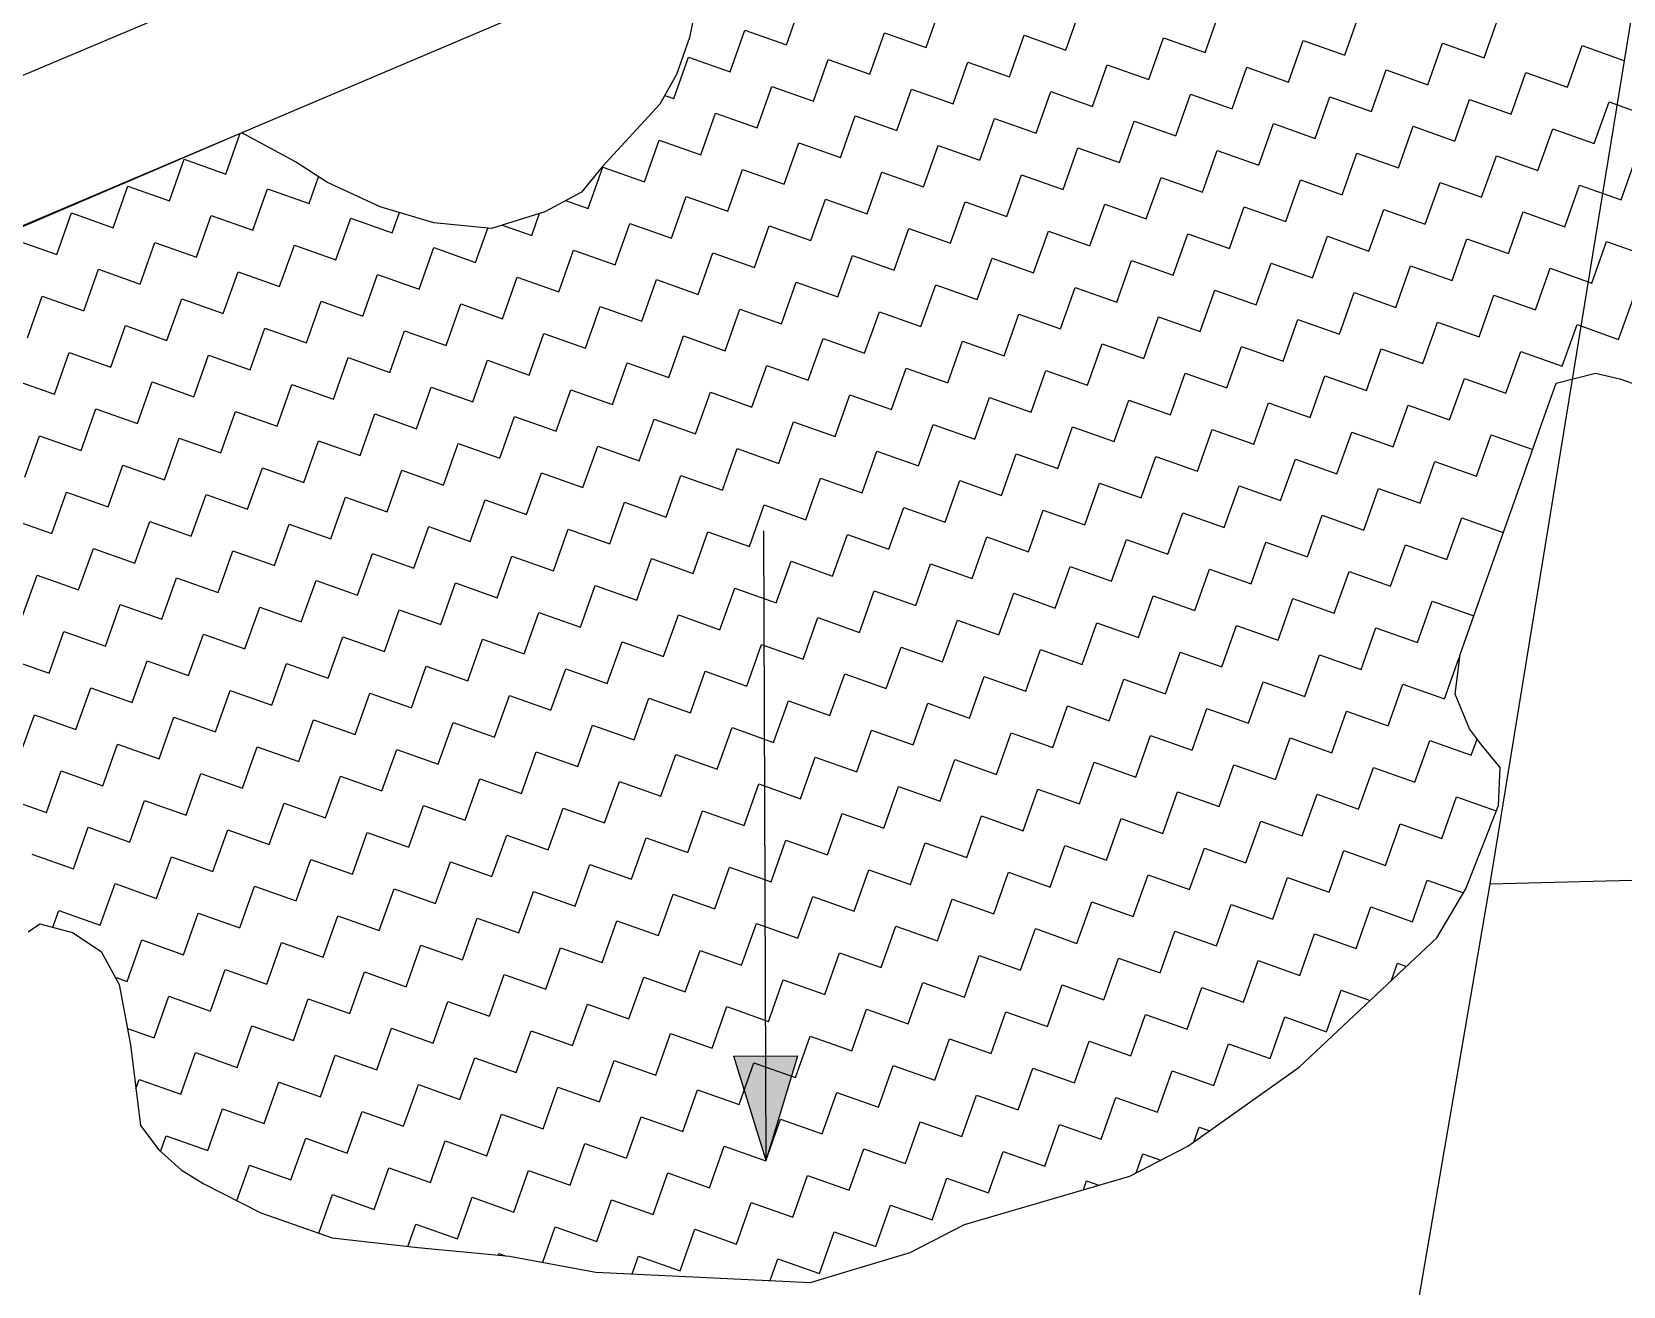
# Model space of a CAD drawing. Header units: metres. Extents: x 288063 to 291905, y 2022918 to 2025523.
# Drawn here: x 290293.1 to 290523, y 2024555.7 to 2024737 of the extents above; entities that cross this region are included whole.
import ezdxf

# ---------------------------------------------------------------- set-up
doc = ezdxf.new("R2010")
doc.units = ezdxf.units.M
doc.header["$MEASUREMENT"] = 0
for name, color, linetype in [('POLY_HATCH', 12, 'Continuous'), ('POLY_PARCEL', 6, 'Continuous'), ('V_BOUND_LINE', 7, 'Continuous'), ('VILLAGE BOUNDRY', 5, 'Continuous')]:
    doc.layers.add(name, color=color, linetype=linetype)

msp = doc.modelspace()

# ---------------------------------------------------------------- hatches: boundary and pattern name
h = msp.add_hatch(color=256)
h.paths.add_polyline_path([(290399.16, 2024589.02), (290394.54, 2024589), (290399.22, 2024573.91)])
h.paths.add_polyline_path([(290399.22, 2024573.91), (290403.79, 2024589.04), (290399.16, 2024589.02)])

# ---------------------------------------------------------------- linework, layer by layer
for points in [[(290399.22, 2024573.91), (290398.87, 2024664.93)], [(290394.54, 2024589), (290403.79, 2024589.04)], [(290399.22, 2024573.91), (290394.54, 2024589)], [(290399.22, 2024573.91), (290403.79, 2024589.04)]]:
    msp.add_lwpolyline(points)
at = {"layer": 'POLY_HATCH', "linetype": 'Continuous'}
for p, q in [((290402.16, 2024735.15), (290404.28, 2024741.16)), ((290422.32, 2024734.77), (290424.45, 2024740.78)), ((290442.48, 2024734.4), (290444.61, 2024740.41)), ((290462.64, 2024734.02), (290464.77, 2024740.04)), ((290482.8, 2024733.65), (290484.93, 2024739.66)), ((290502.96, 2024733.28), (290505.09, 2024739.29)), ((290394.02, 2024731.27), (290396.14, 2024737.28)), ((290396.14, 2024737.28), (290402.16, 2024735.15)), ((290414.18, 2024730.89), (290416.31, 2024736.9)), ((290416.31, 2024736.9), (290422.32, 2024734.77)), ((290434.34, 2024730.52), (290436.47, 2024736.53)), ((290436.47, 2024736.53), (290442.48, 2024734.4)), ((290454.5, 2024730.14), (290456.63, 2024736.15)), ((290456.63, 2024736.15), (290462.64, 2024734.02)), ((290474.66, 2024729.77), (290476.79, 2024735.78)), ((290476.79, 2024735.78), (290482.8, 2024733.65)), ((290494.83, 2024729.39), (290496.95, 2024735.4)), ((290496.95, 2024735.4), (290502.96, 2024733.28)), ((290514.99, 2024729.02), (290517.12, 2024735.03)), ((290517.12, 2024735.03), (290523.13, 2024732.9)), ((290385.88, 2024727.38), (290388, 2024733.39)), ((290388, 2024733.39), (290394.02, 2024731.27)), ((290406.04, 2024727.01), (290408.17, 2024733.02)), ((290408.17, 2024733.02), (290414.18, 2024730.89)), ((290426.2, 2024726.63), (290428.33, 2024732.65)), ((290428.33, 2024732.65), (290434.34, 2024730.52)), ((290446.36, 2024726.26), (290448.49, 2024732.27)), ((290448.49, 2024732.27), (290454.5, 2024730.14)), ((290466.52, 2024725.88), (290468.65, 2024731.9)), ((290468.65, 2024731.9), (290474.66, 2024729.77)), ((290486.69, 2024725.51), (290488.81, 2024731.52)), ((290488.81, 2024731.52), (290494.83, 2024729.39)), ((290506.85, 2024725.14), (290508.98, 2024731.15)), ((290508.98, 2024731.15), (290514.99, 2024729.02)), ((290384.56, 2024727.85), (290385.88, 2024727.38)), ((290397.9, 2024723.13), (290400.03, 2024729.14)), ((290400.03, 2024729.14), (290406.04, 2024727.01)), ((290418.06, 2024722.75), (290420.19, 2024728.76)), ((290420.19, 2024728.76), (290426.2, 2024726.63)), ((290438.22, 2024722.38), (290440.35, 2024728.39)), ((290440.35, 2024728.39), (290446.36, 2024726.26)), ((290458.38, 2024722), (290460.51, 2024728.01)), ((290460.51, 2024728.01), (290466.52, 2024725.88)), ((290478.55, 2024721.63), (290480.67, 2024727.64)), ((290480.67, 2024727.64), (290486.69, 2024725.51)), ((290498.71, 2024721.25), (290500.84, 2024727.26)), ((290500.84, 2024727.26), (290506.85, 2024725.14)), ((290389.76, 2024719.24), (290391.89, 2024725.25)), ((290391.89, 2024725.25), (290397.9, 2024723.13)), ((290409.92, 2024718.87), (290412.05, 2024724.88)), ((290412.05, 2024724.88), (290418.06, 2024722.75)), ((290518.87, 2024720.88), (290521, 2024726.89)), ((290521, 2024726.89), (290527.01, 2024724.76)), ((290323.41, 2024722.44), (290323.52, 2024722.4)), ((290430.08, 2024718.49), (290432.21, 2024724.51)), ((290432.21, 2024724.51), (290438.22, 2024722.38)), ((290450.24, 2024718.12), (290452.37, 2024724.13)), ((290452.37, 2024724.13), (290458.38, 2024722)), ((290470.41, 2024717.75), (290472.53, 2024723.76)), ((290472.53, 2024723.76), (290478.55, 2024721.63)), ((290490.57, 2024717.37), (290492.7, 2024723.38)), ((290492.7, 2024723.38), (290498.71, 2024721.25)), ((290510.73, 2024717), (290512.86, 2024723.01)), ((290512.86, 2024723.01), (290518.87, 2024720.88)), ((290321.13, 2024716.48), (290323.21, 2024722.36)), ((290381.62, 2024715.36), (290383.75, 2024721.37)), ((290383.75, 2024721.37), (290389.76, 2024719.24)), ((290401.78, 2024714.99), (290403.91, 2024721)), ((290403.91, 2024721), (290409.92, 2024718.87)), ((290421.94, 2024714.61), (290424.07, 2024720.62)), ((290424.07, 2024720.62), (290430.08, 2024718.49)), ((290442.1, 2024714.24), (290444.23, 2024720.25)), ((290444.23, 2024720.25), (290450.24, 2024718.12)), ((290312.99, 2024712.6), (290315.12, 2024718.61)), ((290315.12, 2024718.61), (290321.13, 2024716.48)), ((290462.27, 2024713.86), (290464.39, 2024719.87)), ((290464.39, 2024719.87), (290470.41, 2024717.75)), ((290482.43, 2024713.49), (290484.56, 2024719.5)), ((290484.56, 2024719.5), (290490.57, 2024717.37)), ((290502.59, 2024713.11), (290504.72, 2024719.12)), ((290504.72, 2024719.12), (290510.73, 2024717)), ((290522.75, 2024712.74), (290524.88, 2024718.75)), ((290333.16, 2024712.23), (290334.52, 2024716.08)), ((290373.48, 2024711.48), (290375.61, 2024717.49)), ((290375.61, 2024717.49), (290381.62, 2024715.36)), ((290393.64, 2024711.1), (290395.77, 2024717.11)), ((290395.77, 2024717.11), (290401.78, 2024714.99)), ((290413.8, 2024710.73), (290415.93, 2024716.74)), ((290415.93, 2024716.74), (290421.94, 2024714.61)), ((290433.96, 2024710.35), (290436.09, 2024716.37)), ((290436.09, 2024716.37), (290442.1, 2024714.24)), ((290454.13, 2024709.98), (290456.26, 2024715.99)), ((290456.26, 2024715.99), (290462.27, 2024713.86)), ((290474.29, 2024709.61), (290476.42, 2024715.62)), ((290476.42, 2024715.62), (290482.43, 2024713.49)), ((290304.85, 2024708.72), (290306.98, 2024714.73)), ((290306.98, 2024714.73), (290312.99, 2024712.6)), ((290325.02, 2024708.34), (290327.14, 2024714.36)), ((290327.14, 2024714.36), (290333.16, 2024712.23)), ((290385.5, 2024707.22), (290387.63, 2024713.23)), ((290387.63, 2024713.23), (290393.64, 2024711.1)), ((290494.45, 2024709.23), (290496.58, 2024715.24)), ((290496.58, 2024715.24), (290502.59, 2024713.11)), ((290514.61, 2024708.86), (290516.74, 2024714.87)), ((290516.74, 2024714.87), (290522.75, 2024712.74)), ((290345.18, 2024707.97), (290346.22, 2024710.9)), ((290370.2, 2024712.64), (290373.48, 2024711.48)), ((290405.66, 2024706.85), (290407.79, 2024712.86)), ((290407.79, 2024712.86), (290413.8, 2024710.73)), ((290425.83, 2024706.47), (290427.95, 2024712.48)), ((290427.95, 2024712.48), (290433.96, 2024710.35)), ((290445.99, 2024706.1), (290448.12, 2024712.11)), ((290448.12, 2024712.11), (290454.13, 2024709.98)), ((290466.15, 2024705.72), (290468.28, 2024711.73)), ((290468.28, 2024711.73), (290474.29, 2024709.61)), ((290486.31, 2024705.35), (290488.44, 2024711.36)), ((290488.44, 2024711.36), (290494.45, 2024709.23)), ((290506.47, 2024704.97), (290508.6, 2024710.99)), ((290508.6, 2024710.99), (290514.61, 2024708.86)), ((290296.71, 2024704.84), (290298.84, 2024710.85)), ((290298.84, 2024710.85), (290304.85, 2024708.72)), ((290316.88, 2024704.46), (290319, 2024710.47)), ((290319, 2024710.47), (290325.02, 2024708.34)), ((290337.04, 2024704.09), (290339.17, 2024710.1)), ((290339.17, 2024710.1), (290345.18, 2024707.97)), ((290357.2, 2024703.71), (290358.96, 2024708.67)), ((290361.06, 2024709.11), (290365.34, 2024707.6)), ((290365.34, 2024707.6), (290366.47, 2024710.8)), ((290377.36, 2024703.34), (290379.49, 2024709.35)), ((290379.49, 2024709.35), (290385.5, 2024707.22)), ((290397.52, 2024702.96), (290399.65, 2024708.98)), ((290399.65, 2024708.98), (290405.66, 2024706.85)), ((290417.69, 2024702.59), (290419.81, 2024708.6)), ((290419.81, 2024708.6), (290425.83, 2024706.47)), ((290290.7, 2024706.97), (290296.71, 2024704.84)), ((290308.74, 2024700.58), (290310.86, 2024706.59)), ((290310.86, 2024706.59), (290316.88, 2024704.46)), ((290437.85, 2024702.22), (290439.98, 2024708.23)), ((290439.98, 2024708.23), (290445.99, 2024706.1)), ((290458.01, 2024701.84), (290460.14, 2024707.85)), ((290460.14, 2024707.85), (290466.15, 2024705.72)), ((290478.17, 2024701.47), (290480.3, 2024707.48)), ((290480.3, 2024707.48), (290486.31, 2024705.35)), ((290498.33, 2024701.09), (290500.46, 2024707.1)), ((290500.46, 2024707.1), (290506.47, 2024704.97)), ((290518.5, 2024700.72), (290520.62, 2024706.73)), ((290520.62, 2024706.73), (290526.63, 2024704.6)), ((290328.9, 2024700.21), (290331.03, 2024706.22)), ((290331.03, 2024706.22), (290337.04, 2024704.09)), ((290349.06, 2024699.83), (290351.19, 2024705.84)), ((290351.19, 2024705.84), (290357.2, 2024703.71)), ((290369.22, 2024699.46), (290371.35, 2024705.47)), ((290371.35, 2024705.47), (290377.36, 2024703.34)), ((290389.38, 2024699.08), (290391.51, 2024705.09)), ((290391.51, 2024705.09), (290397.52, 2024702.96)), ((290409.55, 2024698.71), (290411.67, 2024704.72)), ((290411.67, 2024704.72), (290417.69, 2024702.59)), ((290429.71, 2024698.33), (290431.84, 2024704.34)), ((290431.84, 2024704.34), (290437.85, 2024702.22)), ((290300.6, 2024696.7), (290302.73, 2024702.71)), ((290302.73, 2024702.71), (290308.74, 2024700.58)), ((290320.76, 2024696.32), (290322.89, 2024702.33)), ((290322.89, 2024702.33), (290328.9, 2024700.21)), ((290340.92, 2024695.95), (290343.05, 2024701.96)), ((290343.05, 2024701.96), (290349.06, 2024699.83)), ((290449.87, 2024697.96), (290452, 2024703.97)), ((290452, 2024703.97), (290458.01, 2024701.84)), ((290470.03, 2024697.58), (290472.16, 2024703.59)), ((290472.16, 2024703.59), (290478.17, 2024701.47)), ((290490.19, 2024697.21), (290492.32, 2024703.22)), ((290492.32, 2024703.22), (290498.33, 2024701.09)), ((290510.36, 2024696.83), (290512.48, 2024702.85)), ((290512.48, 2024702.85), (290518.5, 2024700.72)), ((290361.08, 2024695.57), (290363.21, 2024701.58)), ((290363.21, 2024701.58), (290369.22, 2024699.46)), ((290381.24, 2024695.2), (290383.37, 2024701.21)), ((290383.37, 2024701.21), (290389.38, 2024699.08)), ((290401.41, 2024694.82), (290403.53, 2024700.84)), ((290403.53, 2024700.84), (290409.55, 2024698.71)), ((290421.57, 2024694.45), (290423.7, 2024700.46)), ((290423.7, 2024700.46), (290429.71, 2024698.33)), ((290441.73, 2024694.08), (290443.86, 2024700.09)), ((290443.86, 2024700.09), (290449.87, 2024697.96)), ((290461.89, 2024693.7), (290464.02, 2024699.71)), ((290464.02, 2024699.71), (290470.03, 2024697.58)), ((290292.46, 2024692.81), (290294.59, 2024698.83)), ((290294.59, 2024698.83), (290300.6, 2024696.7)), ((290312.62, 2024692.44), (290314.75, 2024698.45)), ((290314.75, 2024698.45), (290320.76, 2024696.32)), ((290332.78, 2024692.07), (290334.91, 2024698.08)), ((290334.91, 2024698.08), (290340.92, 2024695.95)), ((290352.94, 2024691.69), (290355.07, 2024697.7)), ((290355.07, 2024697.7), (290361.08, 2024695.57)), ((290373.1, 2024691.32), (290375.23, 2024697.33)), ((290375.23, 2024697.33), (290381.24, 2024695.2)), ((290482.05, 2024693.33), (290484.18, 2024699.34)), ((290484.18, 2024699.34), (290490.19, 2024697.21)), ((290502.22, 2024692.95), (290504.34, 2024698.96)), ((290504.34, 2024698.96), (290510.36, 2024696.83)), ((290522.38, 2024692.58), (290524.51, 2024698.59)), ((290393.27, 2024690.94), (290395.4, 2024696.95)), ((290395.4, 2024696.95), (290401.41, 2024694.82)), ((290413.43, 2024690.57), (290415.56, 2024696.58)), ((290415.56, 2024696.58), (290421.57, 2024694.45)), ((290433.59, 2024690.19), (290435.72, 2024696.2)), ((290435.72, 2024696.2), (290441.73, 2024694.08)), ((290453.75, 2024689.82), (290455.88, 2024695.83)), ((290455.88, 2024695.83), (290461.89, 2024693.7)), ((290473.91, 2024689.44), (290476.04, 2024695.45)), ((290476.04, 2024695.45), (290482.05, 2024693.33)), ((290494.08, 2024689.07), (290496.2, 2024695.08)), ((290496.2, 2024695.08), (290502.22, 2024692.95)), ((290304.48, 2024688.56), (290306.61, 2024694.57)), ((290306.61, 2024694.57), (290312.62, 2024692.44)), ((290324.64, 2024688.18), (290326.77, 2024694.19)), ((290326.77, 2024694.19), (290332.78, 2024692.07)), ((290344.8, 2024687.81), (290346.93, 2024693.82)), ((290346.93, 2024693.82), (290352.94, 2024691.69)), ((290364.97, 2024687.43), (290367.09, 2024693.44)), ((290367.09, 2024693.44), (290373.1, 2024691.32)), ((290385.13, 2024687.06), (290387.26, 2024693.07)), ((290387.26, 2024693.07), (290393.27, 2024690.94)), ((290405.29, 2024686.68), (290407.42, 2024692.7)), ((290407.42, 2024692.7), (290413.43, 2024690.57)), ((290514.24, 2024688.69), (290516.37, 2024694.71)), ((290516.37, 2024694.71), (290522.38, 2024692.58)), ((290296.34, 2024684.67), (290298.47, 2024690.69)), ((290298.47, 2024690.69), (290304.48, 2024688.56)), ((290316.5, 2024684.3), (290318.63, 2024690.31)), ((290318.63, 2024690.31), (290324.64, 2024688.18)), ((290425.45, 2024686.31), (290427.58, 2024692.32)), ((290427.58, 2024692.32), (290433.59, 2024690.19)), ((290445.61, 2024685.94), (290447.74, 2024691.95)), ((290447.74, 2024691.95), (290453.75, 2024689.82)), ((290465.77, 2024685.56), (290467.9, 2024691.57)), ((290467.9, 2024691.57), (290473.91, 2024689.44)), ((290485.94, 2024685.19), (290488.06, 2024691.2)), ((290488.06, 2024691.2), (290494.08, 2024689.07)), ((290506.1, 2024684.81), (290508.23, 2024690.82)), ((290508.23, 2024690.82), (290514.24, 2024688.69)), ((290336.66, 2024683.93), (290338.79, 2024689.94)), ((290338.79, 2024689.94), (290344.8, 2024687.81)), ((290356.83, 2024683.55), (290358.95, 2024689.56)), ((290358.95, 2024689.56), (290364.97, 2024687.43)), ((290376.99, 2024683.18), (290379.12, 2024689.19)), ((290379.12, 2024689.19), (290385.13, 2024687.06)), ((290397.15, 2024682.8), (290399.28, 2024688.81)), ((290399.28, 2024688.81), (290405.29, 2024686.68)), ((290417.31, 2024682.43), (290419.44, 2024688.44)), ((290419.44, 2024688.44), (290425.45, 2024686.31)), ((290437.47, 2024682.05), (290439.6, 2024688.06)), ((290439.6, 2024688.06), (290445.61, 2024685.94)), ((290290.33, 2024686.8), (290296.34, 2024684.67)), ((290308.36, 2024680.42), (290310.49, 2024686.43)), ((290310.49, 2024686.43), (290316.5, 2024684.3)), ((290328.52, 2024680.04), (290330.65, 2024686.05)), ((290330.65, 2024686.05), (290336.66, 2024683.93)), ((290348.69, 2024679.67), (290350.81, 2024685.68)), ((290350.81, 2024685.68), (290356.83, 2024683.55)), ((290457.63, 2024681.68), (290459.76, 2024687.69)), ((290459.76, 2024687.69), (290465.77, 2024685.56)), ((290477.8, 2024681.3), (290479.93, 2024687.32)), ((290479.93, 2024687.32), (290485.94, 2024685.19)), ((290497.96, 2024680.93), (290500.09, 2024686.94)), ((290500.09, 2024686.94), (290506.1, 2024684.81)), ((290368.85, 2024679.29), (290370.98, 2024685.31)), ((290370.98, 2024685.31), (290376.99, 2024683.18)), ((290389.01, 2024678.92), (290391.14, 2024684.93)), ((290391.14, 2024684.93), (290397.15, 2024682.8)), ((290409.17, 2024678.55), (290411.3, 2024684.56)), ((290411.3, 2024684.56), (290417.31, 2024682.43)), ((290429.33, 2024678.17), (290431.46, 2024684.18)), ((290431.46, 2024684.18), (290437.47, 2024682.05)), ((290449.5, 2024677.8), (290451.62, 2024683.81)), ((290451.62, 2024683.81), (290457.63, 2024681.68)), ((290469.66, 2024677.42), (290471.79, 2024683.43)), ((290471.79, 2024683.43), (290477.8, 2024681.3)), ((290300.22, 2024676.54), (290302.35, 2024682.55)), ((290302.35, 2024682.55), (290308.36, 2024680.42)), ((290320.38, 2024676.16), (290322.51, 2024682.17)), ((290322.51, 2024682.17), (290328.52, 2024680.04)), ((290340.55, 2024675.79), (290342.67, 2024681.8)), ((290342.67, 2024681.8), (290348.69, 2024679.67)), ((290360.71, 2024675.41), (290362.84, 2024681.42)), ((290362.84, 2024681.42), (290368.85, 2024679.29)), ((290380.87, 2024675.04), (290383, 2024681.05)), ((290383, 2024681.05), (290389.01, 2024678.92)), ((290489.82, 2024677.05), (290491.95, 2024683.06)), ((290491.95, 2024683.06), (290497.96, 2024680.93)), ((290401.03, 2024674.66), (290403.16, 2024680.67)), ((290403.16, 2024680.67), (290409.17, 2024678.55)), ((290421.19, 2024674.29), (290423.32, 2024680.3)), ((290423.32, 2024680.3), (290429.33, 2024678.17)), ((290441.36, 2024673.91), (290443.48, 2024679.92)), ((290443.48, 2024679.92), (290449.5, 2024677.8)), ((290461.52, 2024673.54), (290463.65, 2024679.55)), ((290463.65, 2024679.55), (290469.66, 2024677.42)), ((290481.68, 2024673.16), (290483.81, 2024679.18)), ((290483.81, 2024679.18), (290489.82, 2024677.05)), ((290501.84, 2024672.79), (290503.97, 2024678.8)), ((290503.97, 2024678.8), (290509.97, 2024676.67)), ((290292.08, 2024672.65), (290294.21, 2024678.66)), ((290294.21, 2024678.66), (290300.22, 2024676.54)), ((290312.24, 2024672.28), (290314.37, 2024678.29)), ((290314.37, 2024678.29), (290320.38, 2024676.16)), ((290332.41, 2024671.9), (290334.53, 2024677.91)), ((290334.53, 2024677.91), (290340.55, 2024675.79)), ((290352.57, 2024671.53), (290354.7, 2024677.54)), ((290354.7, 2024677.54), (290360.71, 2024675.41)), ((290372.73, 2024671.15), (290374.86, 2024677.17)), ((290374.86, 2024677.17), (290380.87, 2024675.04)), ((290392.89, 2024670.78), (290395.02, 2024676.79)), ((290395.02, 2024676.79), (290401.03, 2024674.66)), ((290413.05, 2024670.41), (290415.18, 2024676.42)), ((290415.18, 2024676.42), (290421.19, 2024674.29)), ((290304.1, 2024668.4), (290306.23, 2024674.41)), ((290306.23, 2024674.41), (290312.24, 2024672.28)), ((290433.22, 2024670.03), (290435.34, 2024676.04)), ((290435.34, 2024676.04), (290441.36, 2024673.91)), ((290453.38, 2024669.66), (290455.51, 2024675.67)), ((290455.51, 2024675.67), (290461.52, 2024673.54)), ((290473.54, 2024669.28), (290475.67, 2024675.29)), ((290475.67, 2024675.29), (290481.68, 2024673.16)), ((290493.7, 2024668.91), (290495.83, 2024674.92)), ((290495.83, 2024674.92), (290501.84, 2024672.79)), ((290324.27, 2024668.02), (290326.4, 2024674.03)), ((290326.4, 2024674.03), (290332.41, 2024671.9)), ((290344.43, 2024667.65), (290346.56, 2024673.66)), ((290346.56, 2024673.66), (290352.57, 2024671.53)), ((290364.59, 2024667.27), (290366.72, 2024673.28)), ((290366.72, 2024673.28), (290372.73, 2024671.15)), ((290384.75, 2024666.9), (290386.88, 2024672.91)), ((290386.88, 2024672.91), (290392.89, 2024670.78)), ((290404.91, 2024666.52), (290407.04, 2024672.53)), ((290407.04, 2024672.53), (290413.05, 2024670.41)), ((290425.08, 2024666.15), (290427.2, 2024672.16)), ((290427.2, 2024672.16), (290433.22, 2024670.03)), ((290445.24, 2024665.77), (290447.37, 2024671.78)), ((290447.37, 2024671.78), (290453.38, 2024669.66)), ((290295.97, 2024664.51), (290298.09, 2024670.52)), ((290298.09, 2024670.52), (290304.1, 2024668.4)), ((290316.13, 2024664.14), (290318.26, 2024670.15)), ((290318.26, 2024670.15), (290324.27, 2024668.02)), ((290336.29, 2024663.76), (290338.42, 2024669.78)), ((290338.42, 2024669.78), (290344.43, 2024667.65)), ((290465.4, 2024665.4), (290467.53, 2024671.41)), ((290467.53, 2024671.41), (290473.54, 2024669.28)), ((290485.56, 2024665.02), (290487.69, 2024671.04)), ((290487.69, 2024671.04), (290493.7, 2024668.91)), ((290356.45, 2024663.39), (290358.58, 2024669.4)), ((290358.58, 2024669.4), (290364.59, 2024667.27)), ((290376.61, 2024663.01), (290378.74, 2024669.03)), ((290378.74, 2024669.03), (290384.75, 2024666.9)), ((290396.77, 2024662.64), (290398.9, 2024668.65)), ((290398.9, 2024668.65), (290404.91, 2024666.52)), ((290416.94, 2024662.27), (290419.07, 2024668.28)), ((290419.07, 2024668.28), (290425.08, 2024666.15)), ((290437.1, 2024661.89), (290439.23, 2024667.9)), ((290439.23, 2024667.9), (290445.24, 2024665.77)), ((290457.26, 2024661.52), (290459.39, 2024667.53)), ((290459.39, 2024667.53), (290465.4, 2024665.4)), ((290289.95, 2024666.64), (290295.97, 2024664.51)), ((290307.99, 2024660.26), (290310.12, 2024666.27)), ((290310.12, 2024666.27), (290316.13, 2024664.14)), ((290328.15, 2024659.88), (290330.28, 2024665.89)), ((290330.28, 2024665.89), (290336.29, 2024663.76)), ((290348.31, 2024659.51), (290350.44, 2024665.52)), ((290350.44, 2024665.52), (290356.45, 2024663.39)), ((290368.47, 2024659.13), (290370.6, 2024665.14)), ((290370.6, 2024665.14), (290376.61, 2024663.01)), ((290477.42, 2024661.14), (290479.55, 2024667.15)), ((290479.55, 2024667.15), (290485.56, 2024665.02)), ((290497.58, 2024660.77), (290499.71, 2024666.78)), ((290499.71, 2024666.78), (290505.72, 2024664.65)), ((290388.63, 2024658.76), (290390.76, 2024664.77)), ((290390.76, 2024664.77), (290396.77, 2024662.64)), ((290408.8, 2024658.38), (290410.93, 2024664.39)), ((290410.93, 2024664.39), (290416.94, 2024662.27)), ((290428.96, 2024658.01), (290431.09, 2024664.02)), ((290431.09, 2024664.02), (290437.1, 2024661.89)), ((290449.12, 2024657.63), (290451.25, 2024663.65)), ((290451.25, 2024663.65), (290457.26, 2024661.52)), ((290469.28, 2024657.26), (290471.41, 2024663.27)), ((290471.41, 2024663.27), (290477.42, 2024661.14)), ((290489.44, 2024656.89), (290491.57, 2024662.9)), ((290491.57, 2024662.9), (290497.58, 2024660.77)), ((290299.85, 2024656.37), (290301.98, 2024662.38)), ((290301.98, 2024662.38), (290307.99, 2024660.26)), ((290320.01, 2024656), (290322.14, 2024662.01)), ((290322.14, 2024662.01), (290328.15, 2024659.88)), ((290340.17, 2024655.62), (290342.3, 2024661.64)), ((290342.3, 2024661.64), (290348.31, 2024659.51)), ((290360.33, 2024655.25), (290362.46, 2024661.26)), ((290362.46, 2024661.26), (290368.47, 2024659.13)), ((290380.5, 2024654.88), (290382.62, 2024660.89)), ((290382.62, 2024660.89), (290388.63, 2024658.76)), ((290400.66, 2024654.5), (290402.79, 2024660.51)), ((290402.79, 2024660.51), (290408.8, 2024658.38)), ((290291.71, 2024652.49), (290293.84, 2024658.5)), ((290293.84, 2024658.5), (290299.85, 2024656.37)), ((290311.87, 2024652.12), (290314, 2024658.13)), ((290314, 2024658.13), (290320.01, 2024656)), ((290420.82, 2024654.13), (290422.95, 2024660.14)), ((290422.95, 2024660.14), (290428.96, 2024658.01)), ((290440.98, 2024653.75), (290443.11, 2024659.76)), ((290443.11, 2024659.76), (290449.12, 2024657.63)), ((290461.14, 2024653.38), (290463.27, 2024659.39)), ((290463.27, 2024659.39), (290469.28, 2024657.26)), ((290481.3, 2024653), (290483.43, 2024659.01)), ((290483.43, 2024659.01), (290489.44, 2024656.89)), ((290332.03, 2024651.74), (290334.16, 2024657.75)), ((290334.16, 2024657.75), (290340.17, 2024655.62)), ((290352.19, 2024651.37), (290354.32, 2024657.38)), ((290354.32, 2024657.38), (290360.33, 2024655.25)), ((290372.36, 2024650.99), (290374.48, 2024657)), ((290374.48, 2024657), (290380.5, 2024654.88)), ((290392.52, 2024650.62), (290394.65, 2024656.63)), ((290394.65, 2024656.63), (290400.66, 2024654.5)), ((290412.68, 2024650.24), (290414.81, 2024656.25)), ((290414.81, 2024656.25), (290420.82, 2024654.13)), ((290432.84, 2024649.87), (290434.97, 2024655.88)), ((290434.97, 2024655.88), (290440.98, 2024653.75)), ((290303.73, 2024648.23), (290305.86, 2024654.24)), ((290305.86, 2024654.24), (290311.87, 2024652.12)), ((290323.89, 2024647.86), (290326.02, 2024653.87)), ((290326.02, 2024653.87), (290332.03, 2024651.74)), ((290344.05, 2024647.48), (290346.18, 2024653.5)), ((290346.18, 2024653.5), (290352.19, 2024651.37)), ((290453, 2024649.49), (290455.13, 2024655.51)), ((290455.13, 2024655.51), (290461.14, 2024653.38)), ((290473.17, 2024649.12), (290475.29, 2024655.13)), ((290475.29, 2024655.13), (290481.3, 2024653)), ((290493.33, 2024648.75), (290495.46, 2024654.76)), ((290495.46, 2024654.76), (290501.46, 2024652.63)), ((290364.22, 2024647.11), (290366.34, 2024653.12)), ((290366.34, 2024653.12), (290372.36, 2024650.99)), ((290384.38, 2024646.74), (290386.51, 2024652.75)), ((290386.51, 2024652.75), (290392.52, 2024650.62)), ((290404.54, 2024646.36), (290406.67, 2024652.37)), ((290406.67, 2024652.37), (290412.68, 2024650.24)), ((290424.7, 2024645.99), (290426.83, 2024652)), ((290426.83, 2024652), (290432.84, 2024649.87)), ((290444.86, 2024645.61), (290446.99, 2024651.62)), ((290446.99, 2024651.62), (290453, 2024649.49)), ((290465.03, 2024645.24), (290467.15, 2024651.25)), ((290467.15, 2024651.25), (290473.17, 2024649.12)), ((290295.59, 2024644.35), (290297.72, 2024650.36)), ((290297.72, 2024650.36), (290303.73, 2024648.23)), ((290315.75, 2024643.98), (290317.88, 2024649.99)), ((290317.88, 2024649.99), (290323.89, 2024647.86)), ((290335.91, 2024643.6), (290338.04, 2024649.61)), ((290338.04, 2024649.61), (290344.05, 2024647.48)), ((290356.08, 2024643.23), (290358.2, 2024649.24)), ((290358.2, 2024649.24), (290364.22, 2024647.11)), ((290376.24, 2024642.85), (290378.37, 2024648.86)), ((290378.37, 2024648.86), (290384.38, 2024646.74)), ((290485.19, 2024644.86), (290487.32, 2024650.87)), ((290487.32, 2024650.87), (290493.33, 2024648.75)), ((290396.4, 2024642.48), (290398.53, 2024648.49)), ((290398.53, 2024648.49), (290404.54, 2024646.36)), ((290416.56, 2024642.1), (290418.69, 2024648.11)), ((290418.69, 2024648.11), (290424.7, 2024645.99)), ((290436.72, 2024641.73), (290438.85, 2024647.74)), ((290438.85, 2024647.74), (290444.86, 2024645.61)), ((290456.89, 2024641.35), (290459.01, 2024647.37)), ((290459.01, 2024647.37), (290465.03, 2024645.24)), ((290477.05, 2024640.98), (290479.18, 2024646.99)), ((290479.18, 2024646.99), (290485.19, 2024644.86)), ((290497.21, 2024640.61), (290499.34, 2024646.62)), ((290499.34, 2024646.62), (290499.42, 2024646.59)), ((290289.58, 2024646.48), (290295.59, 2024644.35)), ((290307.61, 2024640.09), (290309.74, 2024646.11)), ((290309.74, 2024646.11), (290315.75, 2024643.98)), ((290327.77, 2024639.72), (290329.9, 2024645.73)), ((290329.9, 2024645.73), (290335.91, 2024643.6)), ((290347.94, 2024639.34), (290350.07, 2024645.36)), ((290350.07, 2024645.36), (290356.08, 2024643.23)), ((290368.1, 2024638.97), (290370.23, 2024644.98)), ((290370.23, 2024644.98), (290376.24, 2024642.85)), ((290388.26, 2024638.6), (290390.39, 2024644.61)), ((290390.39, 2024644.61), (290396.4, 2024642.48)), ((290408.42, 2024638.22), (290410.55, 2024644.23)), ((290410.55, 2024644.23), (290416.56, 2024642.1)), ((290299.47, 2024636.21), (290301.6, 2024642.22)), ((290301.6, 2024642.22), (290307.61, 2024640.09)), ((290428.58, 2024637.85), (290430.71, 2024643.86)), ((290430.71, 2024643.86), (290436.72, 2024641.73)), ((290448.75, 2024637.47), (290450.87, 2024643.48)), ((290450.87, 2024643.48), (290456.89, 2024641.35)), ((290468.91, 2024637.1), (290471.04, 2024643.11)), ((290471.04, 2024643.11), (290477.05, 2024640.98)), ((290489.07, 2024636.72), (290491.2, 2024642.73)), ((290491.2, 2024642.73), (290497.21, 2024640.61)), ((290319.64, 2024635.84), (290321.76, 2024641.85)), ((290321.76, 2024641.85), (290327.77, 2024639.72)), ((290339.8, 2024635.46), (290341.93, 2024641.47)), ((290341.93, 2024641.47), (290347.94, 2024639.34)), ((290359.96, 2024635.09), (290362.09, 2024641.1)), ((290362.09, 2024641.1), (290368.1, 2024638.97)), ((290380.12, 2024634.71), (290382.25, 2024640.72)), ((290382.25, 2024640.72), (290388.26, 2024638.6)), ((290400.28, 2024634.34), (290402.41, 2024640.35)), ((290402.41, 2024640.35), (290408.42, 2024638.22)), ((290420.44, 2024633.96), (290422.57, 2024639.98)), ((290422.57, 2024639.98), (290428.58, 2024637.85)), ((290440.61, 2024633.59), (290442.73, 2024639.6)), ((290442.73, 2024639.6), (290448.75, 2024637.47)), ((290291.33, 2024632.33), (290293.46, 2024638.34)), ((290293.46, 2024638.34), (290299.47, 2024636.21)), ((290311.5, 2024631.95), (290313.62, 2024637.97)), ((290313.62, 2024637.97), (290319.64, 2024635.84)), ((290331.66, 2024631.58), (290333.79, 2024637.59)), ((290333.79, 2024637.59), (290339.8, 2024635.46)), ((290460.77, 2024633.22), (290462.9, 2024639.23)), ((290462.9, 2024639.23), (290468.91, 2024637.1)), ((290480.93, 2024632.84), (290483.06, 2024638.85)), ((290483.06, 2024638.85), (290489.07, 2024636.72)), ((290351.82, 2024631.21), (290353.95, 2024637.22)), ((290353.95, 2024637.22), (290359.96, 2024635.09)), ((290371.98, 2024630.83), (290374.11, 2024636.84)), ((290374.11, 2024636.84), (290380.12, 2024634.71)), ((290392.14, 2024630.46), (290394.27, 2024636.47)), ((290394.27, 2024636.47), (290400.28, 2024634.34)), ((290412.3, 2024630.08), (290414.43, 2024636.09)), ((290414.43, 2024636.09), (290420.44, 2024633.96)), ((290432.47, 2024629.71), (290434.6, 2024635.72)), ((290434.6, 2024635.72), (290440.61, 2024633.59)), ((290452.63, 2024629.33), (290454.76, 2024635.34)), ((290454.76, 2024635.34), (290460.77, 2024633.22)), ((290303.36, 2024628.07), (290305.48, 2024634.08)), ((290305.48, 2024634.08), (290311.5, 2024631.95)), ((290323.52, 2024627.7), (290325.65, 2024633.71)), ((290325.65, 2024633.71), (290331.66, 2024631.58)), ((290343.68, 2024627.32), (290345.81, 2024633.33)), ((290345.81, 2024633.33), (290351.82, 2024631.21)), ((290363.84, 2024626.95), (290365.97, 2024632.96)), ((290365.97, 2024632.96), (290371.98, 2024630.83)), ((290472.79, 2024628.96), (290474.92, 2024634.97)), ((290474.92, 2024634.97), (290480.93, 2024632.84)), ((290492.95, 2024628.58), (290495.08, 2024634.59)), ((290495.08, 2024634.59), (290501.09, 2024632.47)), ((290501.09, 2024632.47), (290501.92, 2024634.81)), ((290384, 2024626.57), (290386.13, 2024632.58)), ((290386.13, 2024632.58), (290392.14, 2024630.46)), ((290404.17, 2024626.2), (290406.29, 2024632.21)), ((290406.29, 2024632.21), (290412.3, 2024630.08)), ((290424.33, 2024625.82), (290426.46, 2024631.84)), ((290426.46, 2024631.84), (290432.47, 2024629.71)), ((290444.49, 2024625.45), (290446.62, 2024631.46)), ((290446.62, 2024631.46), (290452.63, 2024629.33)), ((290464.65, 2024625.08), (290466.78, 2024631.09)), ((290466.78, 2024631.09), (290472.79, 2024628.96)), ((290484.81, 2024624.7), (290486.94, 2024630.71)), ((290486.94, 2024630.71), (290492.95, 2024628.58)), ((290295.22, 2024624.19), (290297.34, 2024630.2)), ((290297.34, 2024630.2), (290303.36, 2024628.07)), ((290315.38, 2024623.81), (290317.51, 2024629.83)), ((290317.51, 2024629.83), (290323.52, 2024627.7)), ((290335.54, 2024623.44), (290337.67, 2024629.45)), ((290337.67, 2024629.45), (290343.68, 2024627.32)), ((290355.7, 2024623.07), (290357.83, 2024629.08)), ((290357.83, 2024629.08), (290363.84, 2024626.95)), ((290375.86, 2024622.69), (290377.99, 2024628.7)), ((290377.99, 2024628.7), (290384, 2024626.57)), ((290396.03, 2024622.32), (290398.15, 2024628.33)), ((290398.15, 2024628.33), (290404.17, 2024626.2)), ((290289.2, 2024626.32), (290295.22, 2024624.19)), ((290307.24, 2024619.93), (290309.37, 2024625.94)), ((290309.37, 2024625.94), (290315.38, 2024623.81)), ((290416.19, 2024621.94), (290418.32, 2024627.95)), ((290418.32, 2024627.95), (290424.33, 2024625.82)), ((290436.35, 2024621.57), (290438.48, 2024627.58)), ((290438.48, 2024627.58), (290444.49, 2024625.45)), ((290456.51, 2024621.19), (290458.64, 2024627.2)), ((290458.64, 2024627.2), (290464.65, 2024625.08)), ((290476.67, 2024620.82), (290478.8, 2024626.83)), ((290478.8, 2024626.83), (290484.81, 2024624.7)), ((290496.83, 2024620.44), (290498.96, 2024626.45)), ((290498.96, 2024626.45), (290504.71, 2024624.42)), ((290327.4, 2024619.56), (290329.53, 2024625.57)), ((290329.53, 2024625.57), (290335.54, 2024623.44)), ((290347.56, 2024619.18), (290349.69, 2024625.19)), ((290349.69, 2024625.19), (290355.7, 2024623.07)), ((290367.72, 2024618.81), (290369.85, 2024624.82)), ((290369.85, 2024624.82), (290375.86, 2024622.69)), ((290387.89, 2024618.43), (290390.01, 2024624.45)), ((290390.01, 2024624.45), (290396.03, 2024622.32)), ((290408.05, 2024618.06), (290410.18, 2024624.07)), ((290410.18, 2024624.07), (290416.19, 2024621.94)), ((290428.21, 2024617.68), (290430.34, 2024623.7)), ((290430.34, 2024623.7), (290436.35, 2024621.57)), ((290299.1, 2024616.05), (290301.23, 2024622.06)), ((290301.23, 2024622.06), (290307.24, 2024619.93)), ((290319.26, 2024615.67), (290321.39, 2024621.69)), ((290321.39, 2024621.69), (290327.4, 2024619.56)), ((290339.42, 2024615.3), (290341.55, 2024621.31)), ((290341.55, 2024621.31), (290347.56, 2024619.18)), ((290448.37, 2024617.31), (290450.5, 2024623.32)), ((290450.5, 2024623.32), (290456.51, 2024621.19)), ((290468.53, 2024616.94), (290470.66, 2024622.95)), ((290470.66, 2024622.95), (290476.67, 2024620.82)), ((290488.7, 2024616.56), (290490.82, 2024622.57)), ((290490.82, 2024622.57), (290496.83, 2024620.44)), ((290359.58, 2024614.93), (290361.71, 2024620.94)), ((290361.71, 2024620.94), (290367.72, 2024618.81)), ((290379.75, 2024614.55), (290381.87, 2024620.56)), ((290381.87, 2024620.56), (290387.89, 2024618.43)), ((290399.91, 2024614.18), (290402.04, 2024620.19)), ((290402.04, 2024620.19), (290408.05, 2024618.06)), ((290420.07, 2024613.8), (290422.2, 2024619.81)), ((290422.2, 2024619.81), (290428.21, 2024617.68)), ((290440.23, 2024613.43), (290442.36, 2024619.44)), ((290442.36, 2024619.44), (290448.37, 2024617.31)), ((290460.39, 2024613.05), (290462.52, 2024619.06)), ((290462.52, 2024619.06), (290468.53, 2024616.94)), ((290293.09, 2024618.18), (290299.1, 2024616.05)), ((290311.12, 2024611.79), (290313.25, 2024617.8)), ((290313.25, 2024617.8), (290319.26, 2024615.67)), ((290331.28, 2024611.42), (290333.41, 2024617.43)), ((290333.41, 2024617.43), (290339.42, 2024615.3)), ((290351.44, 2024611.04), (290353.57, 2024617.05)), ((290353.57, 2024617.05), (290359.58, 2024614.93)), ((290371.61, 2024610.67), (290373.74, 2024616.68)), ((290373.74, 2024616.68), (290379.75, 2024614.55)), ((290480.56, 2024612.68), (290482.68, 2024618.69)), ((290482.68, 2024618.69), (290488.7, 2024616.56)), ((290391.77, 2024610.29), (290393.9, 2024616.31)), ((290393.9, 2024616.31), (290399.91, 2024614.18)), ((290411.93, 2024609.92), (290414.06, 2024615.93)), ((290414.06, 2024615.93), (290420.07, 2024613.8)), ((290432.09, 2024609.55), (290434.22, 2024615.56)), ((290434.22, 2024615.56), (290440.23, 2024613.43)), ((290452.25, 2024609.17), (290454.38, 2024615.18)), ((290454.38, 2024615.18), (290460.39, 2024613.05)), ((290472.42, 2024608.8), (290474.54, 2024614.81)), ((290474.54, 2024614.81), (290480.56, 2024612.68)), ((290492.58, 2024608.42), (290494.71, 2024614.43)), ((290494.71, 2024614.43), (290499.98, 2024612.57)), ((290302.98, 2024607.91), (290305.11, 2024613.92)), ((290305.11, 2024613.92), (290311.12, 2024611.79)), ((290323.14, 2024607.54), (290325.27, 2024613.55)), ((290325.27, 2024613.55), (290331.28, 2024611.42)), ((290343.3, 2024607.16), (290345.43, 2024613.17)), ((290345.43, 2024613.17), (290351.44, 2024611.04)), ((290363.47, 2024606.79), (290365.6, 2024612.8)), ((290365.6, 2024612.8), (290371.61, 2024610.67)), ((290383.63, 2024606.41), (290385.76, 2024612.42)), ((290385.76, 2024612.42), (290391.77, 2024610.29)), ((290403.79, 2024606.04), (290405.92, 2024612.05)), ((290405.92, 2024612.05), (290411.93, 2024609.92)), ((290296.11, 2024607.61), (290296.97, 2024610.04)), ((290296.97, 2024610.04), (290302.98, 2024607.91)), ((290423.95, 2024605.66), (290426.08, 2024611.67)), ((290426.08, 2024611.67), (290432.09, 2024609.55)), ((290444.11, 2024605.29), (290446.24, 2024611.3)), ((290446.24, 2024611.3), (290452.25, 2024609.17)), ((290464.28, 2024604.91), (290466.4, 2024610.92)), ((290466.4, 2024610.92), (290472.42, 2024608.8)), ((290484.44, 2024604.54), (290486.57, 2024610.55)), ((290486.57, 2024610.55), (290492.58, 2024608.42)), ((290315, 2024603.65), (290317.13, 2024609.66)), ((290317.13, 2024609.66), (290323.14, 2024607.54)), ((290335.17, 2024603.28), (290337.29, 2024609.29)), ((290337.29, 2024609.29), (290343.3, 2024607.16)), ((290355.33, 2024602.9), (290357.46, 2024608.91)), ((290357.46, 2024608.91), (290363.47, 2024606.79)), ((290375.49, 2024602.53), (290377.62, 2024608.54)), ((290377.62, 2024608.54), (290383.63, 2024606.41)), ((290395.65, 2024602.15), (290397.78, 2024608.17)), ((290397.78, 2024608.17), (290403.79, 2024606.04)), ((290415.81, 2024601.78), (290417.94, 2024607.79)), ((290417.94, 2024607.79), (290423.95, 2024605.66)), ((290435.97, 2024601.41), (290438.1, 2024607.42)), ((290438.1, 2024607.42), (290444.11, 2024605.29)), ((290306.86, 2024599.77), (290308.99, 2024605.78)), ((290308.99, 2024605.78), (290315, 2024603.65)), ((290327.03, 2024599.4), (290329.15, 2024605.41)), ((290329.15, 2024605.41), (290335.17, 2024603.28)), ((290456.14, 2024601.03), (290458.27, 2024607.04)), ((290458.27, 2024607.04), (290464.28, 2024604.91)), ((290476.3, 2024600.66), (290478.43, 2024606.67)), ((290478.43, 2024606.67), (290484.44, 2024604.54)), ((290347.19, 2024599.02), (290349.32, 2024605.03)), ((290349.32, 2024605.03), (290355.33, 2024602.9)), ((290367.35, 2024598.65), (290369.48, 2024604.66)), ((290369.48, 2024604.66), (290375.49, 2024602.53)), ((290387.51, 2024598.27), (290389.64, 2024604.28)), ((290389.64, 2024604.28), (290395.65, 2024602.15)), ((290407.67, 2024597.9), (290409.8, 2024603.91)), ((290409.8, 2024603.91), (290415.81, 2024601.78)), ((290427.84, 2024597.52), (290429.96, 2024603.53)), ((290429.96, 2024603.53), (290435.97, 2024601.41)), ((290448, 2024597.15), (290450.13, 2024603.16)), ((290450.13, 2024603.16), (290456.14, 2024601.03)), ((290318.89, 2024595.51), (290321.01, 2024601.52)), ((290321.01, 2024601.52), (290327.03, 2024599.4)), ((290339.05, 2024595.14), (290341.18, 2024601.15)), ((290341.18, 2024601.15), (290347.19, 2024599.02)), ((290359.21, 2024594.76), (290361.34, 2024600.78)), ((290361.34, 2024600.78), (290367.35, 2024598.65)), ((290468.16, 2024596.77), (290470.29, 2024602.79)), ((290470.29, 2024602.79), (290476.3, 2024600.66)), ((290489.58, 2024599.96), (290490.45, 2024602.41)), ((290490.45, 2024602.41), (290491.72, 2024601.96)), ((290305.15, 2024600.38), (290306.86, 2024599.77)), ((290379.37, 2024594.39), (290381.5, 2024600.4)), ((290381.5, 2024600.4), (290387.51, 2024598.27)), ((290399.53, 2024594.01), (290401.66, 2024600.03)), ((290401.66, 2024600.03), (290407.67, 2024597.9)), ((290419.7, 2024593.64), (290421.82, 2024599.65)), ((290421.82, 2024599.65), (290427.84, 2024597.52)), ((290439.86, 2024593.27), (290441.99, 2024599.28)), ((290441.99, 2024599.28), (290448, 2024597.15)), ((290460.02, 2024592.89), (290462.15, 2024598.9)), ((290462.15, 2024598.9), (290468.16, 2024596.77)), ((290480.18, 2024592.52), (290482.31, 2024598.53)), ((290482.31, 2024598.53), (290486.48, 2024597.05)), ((290310.75, 2024591.63), (290312.87, 2024597.64)), ((290312.87, 2024597.64), (290318.89, 2024595.51)), ((290330.91, 2024591.26), (290333.04, 2024597.27)), ((290333.04, 2024597.27), (290339.05, 2024595.14)), ((290351.07, 2024590.88), (290353.2, 2024596.89)), ((290353.2, 2024596.89), (290359.21, 2024594.76)), ((290371.23, 2024590.51), (290373.36, 2024596.52)), ((290373.36, 2024596.52), (290379.37, 2024594.39)), ((290391.39, 2024590.13), (290393.52, 2024596.14)), ((290393.52, 2024596.14), (290399.53, 2024594.01)), ((290411.56, 2024589.76), (290413.68, 2024595.77)), ((290413.68, 2024595.77), (290419.7, 2024593.64)), ((290431.72, 2024589.38), (290433.85, 2024595.39)), ((290433.85, 2024595.39), (290439.86, 2024593.27)), ((290451.88, 2024589.01), (290454.01, 2024595.02)), ((290454.01, 2024595.02), (290460.02, 2024592.89)), ((290472.04, 2024588.63), (290474.17, 2024594.65)), ((290474.17, 2024594.65), (290480.18, 2024592.52)), ((290306.91, 2024592.99), (290310.75, 2024591.63)), ((290322.77, 2024587.37), (290324.9, 2024593.38)), ((290324.9, 2024593.38), (290330.91, 2024591.26)), ((290342.93, 2024587), (290345.06, 2024593.01)), ((290345.06, 2024593.01), (290351.07, 2024590.88)), ((290363.09, 2024586.62), (290365.22, 2024592.64)), ((290365.22, 2024592.64), (290371.23, 2024590.51)), ((290383.25, 2024586.25), (290385.38, 2024592.26)), ((290385.38, 2024592.26), (290391.39, 2024590.13)), ((290403.42, 2024585.88), (290405.54, 2024591.89)), ((290405.54, 2024591.89), (290411.56, 2024589.76)), ((290423.58, 2024585.5), (290425.71, 2024591.51)), ((290425.71, 2024591.51), (290431.72, 2024589.38)), ((290314.63, 2024583.49), (290316.76, 2024589.5)), ((290316.76, 2024589.5), (290322.77, 2024587.37)), ((290334.79, 2024583.12), (290336.92, 2024589.13)), ((290336.92, 2024589.13), (290342.93, 2024587)), ((290443.74, 2024585.13), (290445.87, 2024591.14)), ((290445.87, 2024591.14), (290451.88, 2024589.01)), ((290463.9, 2024584.75), (290466.03, 2024590.76)), ((290466.03, 2024590.76), (290472.04, 2024588.63)), ((290354.95, 2024582.74), (290357.08, 2024588.75)), ((290357.08, 2024588.75), (290363.09, 2024586.62)), ((290375.11, 2024582.37), (290377.24, 2024588.38)), ((290377.24, 2024588.38), (290383.25, 2024586.25)), ((290395.28, 2024581.99), (290397.4, 2024588)), ((290397.4, 2024588), (290403.42, 2024585.88)), ((290415.44, 2024581.62), (290417.57, 2024587.63)), ((290417.57, 2024587.63), (290423.58, 2024585.5)), ((290435.6, 2024581.24), (290437.73, 2024587.25)), ((290437.73, 2024587.25), (290443.74, 2024585.13)), ((290455.76, 2024580.87), (290457.89, 2024586.88)), ((290457.89, 2024586.88), (290463.9, 2024584.75)), ((290308.14, 2024584.27), (290308.62, 2024585.62)), ((290308.62, 2024585.62), (290314.63, 2024583.49)), ((290326.65, 2024579.23), (290328.78, 2024585.24)), ((290328.78, 2024585.24), (290334.79, 2024583.12)), ((290346.81, 2024578.86), (290348.94, 2024584.87)), ((290348.94, 2024584.87), (290354.95, 2024582.74)), ((290366.97, 2024578.48), (290369.1, 2024584.5)), ((290369.1, 2024584.5), (290375.11, 2024582.37)), ((290387.14, 2024578.11), (290389.27, 2024584.12)), ((290389.27, 2024584.12), (290395.28, 2024581.99)), ((290407.3, 2024577.74), (290409.43, 2024583.75)), ((290409.43, 2024583.75), (290415.44, 2024581.62)), ((290427.46, 2024577.36), (290429.59, 2024583.37)), ((290429.59, 2024583.37), (290435.6, 2024581.24)), ((290447.62, 2024576.99), (290449.75, 2024583)), ((290449.75, 2024583), (290455.76, 2024580.87)), ((290318.51, 2024575.35), (290320.64, 2024581.36)), ((290320.64, 2024581.36), (290326.65, 2024579.23)), ((290338.67, 2024574.98), (290340.8, 2024580.99)), ((290340.8, 2024580.99), (290346.81, 2024578.86)), ((290358.84, 2024574.6), (290360.96, 2024580.61)), ((290360.96, 2024580.61), (290366.97, 2024578.48)), ((290379, 2024574.23), (290381.13, 2024580.24)), ((290381.13, 2024580.24), (290387.14, 2024578.11)), ((290399.16, 2024573.85), (290401.29, 2024579.86)), ((290401.29, 2024579.86), (290407.3, 2024577.74)), ((290419.32, 2024573.48), (290421.45, 2024579.49)), ((290421.45, 2024579.49), (290427.46, 2024577.36)), ((290439.48, 2024573.1), (290441.61, 2024579.12)), ((290441.61, 2024579.12), (290447.62, 2024576.99)), ((290461.01, 2024576.57), (290461.77, 2024578.74)), ((290461.77, 2024578.74), (290463.29, 2024578.2)), ((290311.69, 2024575.21), (290312.5, 2024577.48)), ((290312.5, 2024577.48), (290318.51, 2024575.35)), ((290330.53, 2024571.09), (290332.66, 2024577.11)), ((290332.66, 2024577.11), (290338.67, 2024574.98)), ((290350.7, 2024570.72), (290352.82, 2024576.73)), ((290352.82, 2024576.73), (290358.84, 2024574.6)), ((290370.86, 2024570.35), (290372.99, 2024576.36)), ((290372.99, 2024576.36), (290379, 2024574.23)), ((290391.02, 2024569.97), (290393.15, 2024575.98)), ((290393.15, 2024575.98), (290399.16, 2024573.85)), ((290411.18, 2024569.6), (290413.31, 2024575.61)), ((290413.31, 2024575.61), (290419.32, 2024573.48)), ((290431.34, 2024569.22), (290433.47, 2024575.23)), ((290433.47, 2024575.23), (290439.48, 2024573.1)), ((290322.72, 2024568.13), (290324.52, 2024573.22)), ((290324.52, 2024573.22), (290330.53, 2024571.09)), ((290452.66, 2024572.11), (290453.63, 2024574.86)), ((290453.63, 2024574.86), (290456.22, 2024573.94)), ((290342.56, 2024566.84), (290344.68, 2024572.85)), ((290344.68, 2024572.85), (290350.7, 2024570.72)), ((290362.72, 2024566.46), (290364.85, 2024572.47)), ((290364.85, 2024572.47), (290370.86, 2024570.35)), ((290382.88, 2024566.09), (290385.01, 2024572.1)), ((290385.01, 2024572.1), (290391.02, 2024569.97)), ((290403.04, 2024565.71), (290405.17, 2024571.72)), ((290405.17, 2024571.72), (290411.18, 2024569.6)), ((290423.2, 2024565.34), (290425.33, 2024571.35)), ((290425.33, 2024571.35), (290431.34, 2024569.22)), ((290445.04, 2024569.69), (290445.49, 2024570.98)), ((290445.49, 2024570.98), (290447.28, 2024570.34)), ((290334.57, 2024563.39), (290336.54, 2024568.97)), ((290336.54, 2024568.97), (290342.56, 2024566.84)), ((290354.58, 2024562.58), (290356.71, 2024568.59)), ((290356.71, 2024568.59), (290362.72, 2024566.46)), ((290374.74, 2024562.21), (290376.87, 2024568.22)), ((290376.87, 2024568.22), (290382.88, 2024566.09)), ((290394.9, 2024561.83), (290397.03, 2024567.84)), ((290397.03, 2024567.84), (290403.04, 2024565.71)), ((290415.06, 2024561.46), (290417.19, 2024567.47)), ((290417.19, 2024567.47), (290423.2, 2024565.34)), ((290347.43, 2024561.49), (290348.57, 2024564.71)), ((290348.57, 2024564.71), (290354.58, 2024562.58)), ((290366.91, 2024559.19), (290368.73, 2024564.33)), ((290368.73, 2024564.33), (290374.74, 2024562.21)), ((290386.76, 2024557.95), (290388.89, 2024563.96)), ((290388.89, 2024563.96), (290394.9, 2024561.83)), ((290406.92, 2024557.57), (290409.05, 2024563.58)), ((290409.05, 2024563.58), (290415.06, 2024561.46)), ((290360.51, 2024560.22), (290360.59, 2024560.45)), ((290360.59, 2024560.45), (290361.53, 2024560.12)), ((290379.85, 2024557.53), (290380.75, 2024560.08)), ((290380.75, 2024560.08), (290386.76, 2024557.95)), ((290399.8, 2024556.56), (290400.91, 2024559.7)), ((290400.91, 2024559.7), (290406.92, 2024557.57))]:
    msp.add_line(p, q, dxfattribs=at)
at = {"layer": 'POLY_HATCH'}
for p, q in [((290388.68, 2024738.99), (290388.12, 2024736.19)), ((290388.12, 2024736.19), (290386.23, 2024730.86)), ((290386.23, 2024730.86), (290383.85, 2024726.56)), ((290383.85, 2024726.56), (290375.5, 2024717.52)), ((290323.44, 2024722.45), (290243.17, 2024688.02)), ((290331.17, 2024718.22), (290323.44, 2024722.45)), ((290335.71, 2024715.32), (290331.17, 2024718.22)), ((290375.5, 2024717.52), (290372.5, 2024713.87)), ((290343.44, 2024711.73), (290335.71, 2024715.32)), ((290372.5, 2024713.87), (290367.2, 2024711.03)), ((290351.2, 2024709.41), (290343.44, 2024711.73)), ((290367.2, 2024711.03), (290359.49, 2024708.62)), ((290359.49, 2024708.62), (290351.2, 2024709.41)), ((290511.21, 2024680.17), (290513.37, 2024686.26)), ((290513.37, 2024686.26), (290519.02, 2024687.69)), ((290519.02, 2024687.69), (290522.58, 2024686.86)), ((290522.58, 2024686.86), (290529.44, 2024684.43)), ((290508.38, 2024672.17), (290511.21, 2024680.17)), ((290505.68, 2024664.56), (290508.38, 2024672.17)), ((290502.85, 2024656.56), (290505.68, 2024664.56)), ((290499.48, 2024647.04), (290502.85, 2024656.56)), ((290498.74, 2024641.31), (290499.48, 2024647.04)), ((290500.82, 2024636.29), (290498.74, 2024641.31)), ((290502.56, 2024633.96), (290500.82, 2024636.29)), ((290505.25, 2024630.69), (290502.56, 2024633.96)), ((290505.02, 2024625.2), (290505.25, 2024630.69)), ((290500.32, 2024613.15), (290505.02, 2024625.2)), ((290496.1, 2024606.08), (290500.32, 2024613.15)), ((290292.57, 2024606.97), (290294.25, 2024608.09)), ((290294.25, 2024608.09), (290298.96, 2024606.86)), ((290298.96, 2024606.86), (290303.13, 2024604.09)), ((290476.2, 2024587.41), (290496.1, 2024606.08)), ((290303.13, 2024604.09), (290305.72, 2024599.32)), ((290305.72, 2024599.32), (290307.35, 2024590.6)), ((290307.35, 2024590.6), (290308.8, 2024578.95)), ((290460.15, 2024575.96), (290476.2, 2024587.41)), ((290308.8, 2024578.95), (290311.42, 2024575.45)), ((290311.42, 2024575.45), (290314.69, 2024572.58)), ((290451.76, 2024571.64), (290460.15, 2024575.96)), ((290314.69, 2024572.58), (290317.85, 2024570.6)), ((290317.85, 2024570.6), (290326.2, 2024566.36)), ((290427.86, 2024564.68), (290451.76, 2024571.64)), ((290326.2, 2024566.36), (290336.49, 2024562.71)), ((290419.99, 2024560.61), (290427.86, 2024564.68)), ((290336.49, 2024562.71), (290348.86, 2024561.33)), ((290348.86, 2024561.33), (290362.13, 2024560.06)), ((290362.13, 2024560.06), (290374.61, 2024557.78)), ((290410.86, 2024557.85), (290419.99, 2024560.61)), ((290374.61, 2024557.78), (290405.59, 2024556.28)), ((290405.59, 2024556.28), (290410.86, 2024557.85))]:
    msp.add_line(p, q, dxfattribs=at)
at = {"layer": 'POLY_PARCEL'}
for p, q in [((290536.15, 2024812.34), (290503.75, 2024613.89)), ((290503.75, 2024613.89), (290722.72, 2024619.62)), ((290503.75, 2024613.89), (290465.3, 2024389.26))]:
    msp.add_line(p, q, dxfattribs=at)
at = {"layer": 'V_BOUND_LINE'}
msp.add_line((290403.54, 2024756.46), (290284.27, 2024705.82), dxfattribs=at)
at = {"layer": 'VILLAGE BOUNDRY'}
msp.add_line((290361.45, 2024760.16), (290114.28, 2024655.69), dxfattribs=at)

doc.saveas('drawing.dxf')
